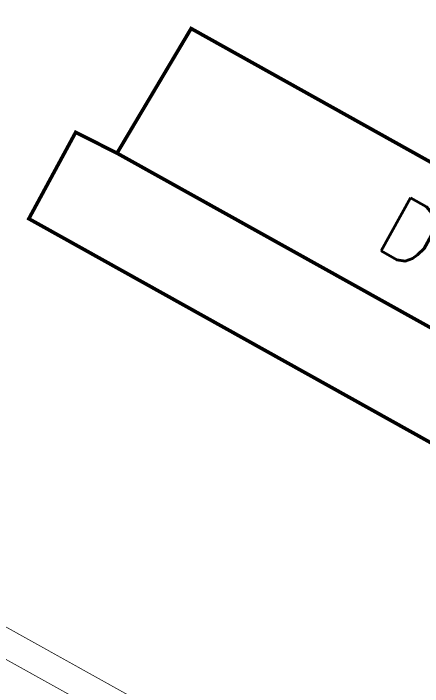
# Model space of a CAD drawing. Header units: inches. Extents: x 350994 to 353538, y 1581369 to 1583842.
# Drawn here: x 351545.86 to 351557.34, y 1583588.22 to 1583607.1 of the extents above; entities that cross this region are included whole.
import ezdxf
from ezdxf.enums import TextEntityAlignment as Align

# ---------------------------------------------------------------- set-up
doc = ezdxf.new("R2010")
doc.units = ezdxf.units.IN
doc.header["$MEASUREMENT"] = 0
for name, pattern in [('1', [0]), ('ACAD_ISO03W100', [30, 12, -18]), ('DASHDOTX2', [2, 1, -0.5, 0, -0.5])]:
    doc.linetypes.add(name, pattern=pattern)
for name, color, linetype in [('BOUNDARY', 5, 'Continuous'), ('BULDING', 5, '1'), ('CULVERT', 255, '1'), ('CW', 94, '1')]:
    doc.layers.add(name, color=color, linetype=linetype)
doc.styles.add('ROMANS', font='ROMANS.shx')

msp = doc.modelspace()

# ---------------------------------------------------------------- linework, layer by layer
at = {"layer": 'BOUNDARY', "lineweight": 5, "const_width": 0.1, "elevation": 90.928}
msp.add_lwpolyline([(351550.847, 1583606.673), (351583.249, 1583588.609), (351581.278, 1583585.094), (351548.768, 1583603.178), (351550.847, 1583606.673)], dxfattribs=at)
at = {"layer": 'CULVERT', "color": 250, "linetype": 'DASHDOTX2', "lineweight": 5, "ltscale": 2, "const_width": 0.02}
for points in [[(351503.114, 1583613.557), (351665.119, 1583523.432), (351672.169, 1583545.741)], [(351502.725, 1583612.858), (351664.879, 1583522.673), (351608.414, 1583343.99)]]:
    msp.add_lwpolyline(points, dxfattribs=at)
at = {"layer": 'CW', "linetype": 'ACAD_ISO03W100', "lineweight": 5, "ltscale": 0.1, "const_width": 0.1, "elevation": 90.928}
msp.add_lwpolyline([(351581.278, 1583585.094), (351579.902, 1583582.623), (351546.293, 1583601.34), (351547.607, 1583603.763), (351548.768, 1583603.178)], dxfattribs=at)

# ---------------------------------------------------------------- texts
at = {"layer": 'BULDING', "color": 0, "linetype": 'Continuous', "lineweight": 9, "style": 'ROMANS'}
msp.add_text('D3 -11,12,13,14', height=1.7, rotation=330.8623, dxfattribs=at).set_placement((351565.024, 1583596.479, 90.928), align=Align.MIDDLE_CENTER)

doc.saveas('drawing.dxf')
